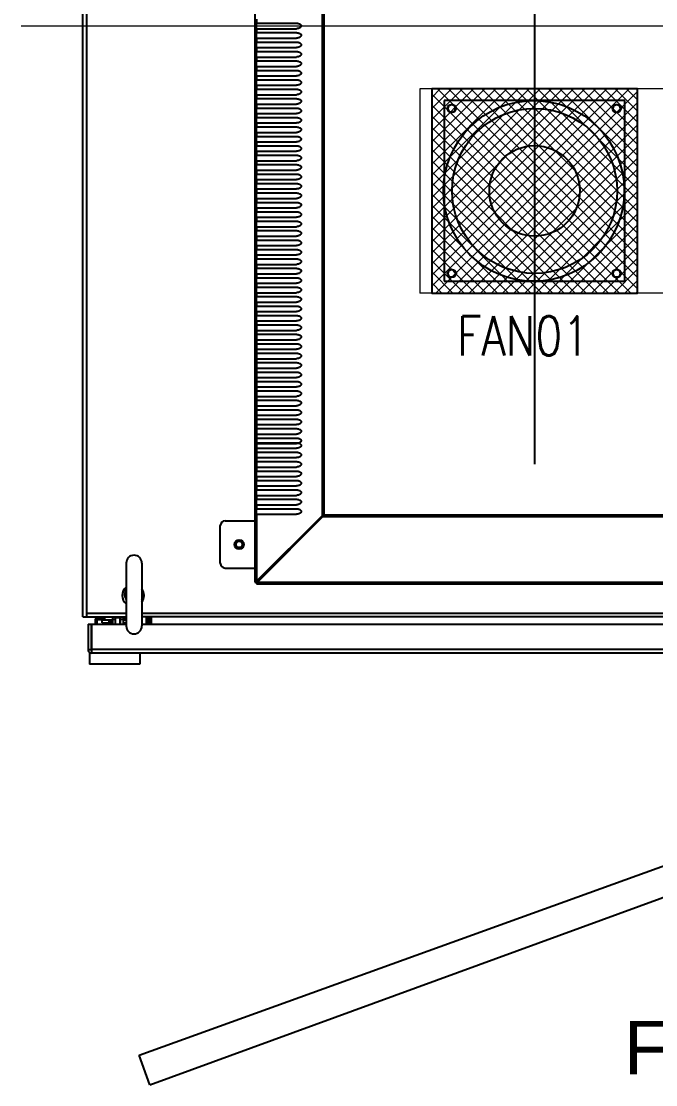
# Model space of a CAD drawing. Extents: x 79822 to 122366, y -56021 to -28815.
# Drawn here: x 84262 to 84665, y -35327 to -34650 of the extents above; entities that cross this region are included whole.
import ezdxf
from ezdxf.lldxf.tags import DXFTag

# ---------------------------------------------------------------- set-up
doc = ezdxf.new("R2010")
doc.units = 0
doc.header["$LTSCALE"] = 100
doc.header["$MEASUREMENT"] = 0
doc.layers.add('CABINET', color=7, linetype='Continuous')
doc.layers.add('PANEL', color=7, linetype='Continuous')
doc.styles.add('HZ', font='arial.ttf', dxfattribs={"width": 0.7})
doc.styles.add('ROMANS', font='romans', dxfattribs={"width": 0.8, "height": 2})
tags = doc.linetypes.add('CENTER', pattern=[2, 1.25, -0.25, 0.25, -0.25]).pattern_tags.tags
tags[10:11] = [DXFTag(74, 4), DXFTag(75, 0), DXFTag(340, '0'), DXFTag(46, 1.0), DXFTag(50, 0.0), DXFTag(44, 0.0), DXFTag(45, 0.0)]
tags[8:9] = [DXFTag(74, 4), DXFTag(75, 0), DXFTag(340, '0'), DXFTag(46, 1.0), DXFTag(50, 0.0), DXFTag(44, 0.0), DXFTag(45, 0.0)]
tags[6:7] = [DXFTag(74, 4), DXFTag(75, 0), DXFTag(340, '0'), DXFTag(46, 1.0), DXFTag(50, 0.0), DXFTag(44, 0.0), DXFTag(45, 0.0)]
tags[4:5] = [DXFTag(74, 4), DXFTag(75, 0), DXFTag(340, '0'), DXFTag(46, 1.0), DXFTag(50, 0.0), DXFTag(44, 0.0), DXFTag(45, 0.0)]
tags = doc.linetypes.add('HIDDEN', pattern=[0.375, 0.25, -0.125]).pattern_tags.tags
tags[6:7] = [DXFTag(74, 4), DXFTag(75, 0), DXFTag(340, '0'), DXFTag(46, 1.0), DXFTag(50, 0.0), DXFTag(44, 0.0), DXFTag(45, 0.0)]
tags[4:5] = [DXFTag(74, 4), DXFTag(75, 0), DXFTag(340, '0'), DXFTag(46, 1.0), DXFTag(50, 0.0), DXFTag(44, 0.0), DXFTag(45, 0.0)]

# ---------------------------------------------------------------- blocks, each defined once
blk = doc.blocks.new('风机')
at = {"color": 3}
for p, q in [((0, 0), (0, -115)), ((115, 0), (0, 0)), ((115, -115), (115, 0)), ((0, -115), (115, -115))]:
    blk.add_line(p, q, dxfattribs=at)
for centre, major_axis, start_param, end_param in [((5, -5), (1.77, 1.77), 2.356194490187731, 8.639379797367317), ((57.5, -57.5), (37.12, 37.12), 2.356194490192193, 8.63937979737178), ((110, -5), (1.77, 1.77), 2.356194490188677, 8.639379797368264), ((5, -110), (-1.77, 1.77), 0.785398, 7.068583), ((110, -110), (-1.77, 1.77), 0.785398, 7.068583)]:
    blk.add_ellipse(centre, major_axis=major_axis, ratio=1, start_param=start_param, end_param=end_param, dxfattribs=at)

msp = doc.modelspace()

# ---------------------------------------------------------------- hatches: boundary and pattern name
at = {"linetype": 'HIDDEN', "lineweight": 20}
h = msp.add_hatch(dxfattribs=at)
h.set_pattern_fill('ANSI37', color=256, scale=40, angle=180, style=2)
h.set_pattern_definition([(225, (80443.738, -16001.2784), (3.5355339, -3.5355339), []), (315, (80443.738, -16001.2784), (3.5355339, 3.5355339), [])])
h.paths.add_polyline_path([(84653.7, -34692.77), (84522.7, -34692.77), (84522.7, -34822.77), (84653.7, -34822.77)])

# ---------------------------------------------------------------- linework, layer by layer
at = {"color": 7, "linetype": 'Continuous'}
for p, q in [((84300.7, -35028.8), (84300.7, -34276.2)), ((84303, -34276.8), (84303, -35028.8)), ((84410.2, -34298.8), (84410.2, -35006.8)), ((84452.99, -34341.09), (84452.99, -34964.51)), ((84454.09, -34341.69), (84454.09, -34963.91)), ((84411.3, -34648.55), (84411.3, -34651.05)), ((84410.2, -34651.05), (84436.61, -34651.05)), ((84410.2, -34654.55), (84436.61, -34654.55)), ((84411.2, -34654.55), (84411.2, -34651.05)), ((84411.3, -34654.55), (84411.3, -34657.05)), ((84410.2, -34657.05), (84436.61, -34657.05)), ((84410.2, -34660.55), (84436.61, -34660.55)), ((84411.2, -34660.55), (84411.2, -34657.05)), ((84411.3, -34660.55), (84411.3, -34663.05)), ((84410.2, -34663.05), (84436.61, -34663.05)), ((84410.2, -34666.55), (84436.61, -34666.55)), ((84410.2, -34669.05), (84436.61, -34669.05)), ((84411.2, -34666.55), (84411.2, -34663.05)), ((84411.2, -34672.55), (84411.2, -34669.05)), ((84411.3, -34666.55), (84411.3, -34669.05)), ((84410.2, -34672.55), (84436.61, -34672.55)), ((84410.2, -34675.05), (84436.61, -34675.05)), ((84411.2, -34678.55), (84411.2, -34675.05)), ((84411.3, -34672.55), (84411.3, -34675.05)), ((84410.2, -34678.55), (84436.61, -34678.55)), ((84410.2, -34681.05), (84436.61, -34681.05)), ((84411.2, -34684.55), (84411.2, -34681.05)), ((84411.3, -34678.55), (84411.3, -34681.05)), ((84410.2, -34684.55), (84436.61, -34684.55)), ((84410.2, -34687.05), (84436.61, -34687.05)), ((84411.2, -34690.55), (84411.2, -34687.05)), ((84411.3, -34684.55), (84411.3, -34687.05)), ((84410.2, -34690.55), (84436.61, -34690.55)), ((84410.2, -34693.05), (84436.61, -34693.05)), ((84411.2, -34696.55), (84411.2, -34693.05)), ((84411.3, -34690.55), (84411.3, -34693.05)), ((84410.2, -34696.55), (84436.61, -34696.55)), ((84410.2, -34699.05), (84436.61, -34699.05)), ((84410.2, -34699.05), (84436.61, -34699.05)), ((84410.2, -34702.55), (84436.61, -34702.55)), ((84410.2, -34702.55), (84436.61, -34702.55)), ((84411.2, -34702.55), (84411.2, -34699.05)), ((84411.2, -34702.55), (84411.2, -34699.05)), ((84411.3, -34696.55), (84411.3, -34699.05)), ((84411.3, -34696.55), (84411.3, -34699.05)), ((84411.3, -34702.55), (84411.3, -34705.05)), ((84411.3, -34702.55), (84411.3, -34705.05)), ((84410.2, -34705.05), (84436.61, -34705.05)), ((84410.2, -34705.05), (84436.61, -34705.05)), ((84410.2, -34708.55), (84436.61, -34708.55)), ((84410.2, -34708.55), (84436.61, -34708.55)), ((84411.2, -34708.55), (84411.2, -34705.05)), ((84411.2, -34708.55), (84411.2, -34705.05)), ((84411.3, -34708.55), (84411.3, -34711.05)), ((84411.3, -34708.55), (84411.3, -34711.05)), ((84410.2, -34711.05), (84436.61, -34711.05)), ((84410.2, -34714.55), (84436.61, -34714.55)), ((84411.2, -34714.55), (84411.2, -34711.05)), ((84411.3, -34714.55), (84411.3, -34717.05)), ((84410.2, -34717.05), (84436.61, -34717.05)), ((84410.2, -34720.55), (84436.61, -34720.55)), ((84410.2, -34723.05), (84436.61, -34723.05)), ((84411.2, -34720.55), (84411.2, -34717.05)), ((84411.2, -34726.55), (84411.2, -34723.05)), ((84411.3, -34720.55), (84411.3, -34723.05)), ((84410.2, -34726.55), (84436.61, -34726.55)), ((84410.2, -34729.05), (84436.61, -34729.05)), ((84411.2, -34732.55), (84411.2, -34729.05)), ((84411.3, -34726.55), (84411.3, -34729.05)), ((84410.2, -34732.55), (84436.61, -34732.55)), ((84410.2, -34735.05), (84436.61, -34735.05)), ((84411.2, -34738.55), (84411.2, -34735.05)), ((84411.3, -34732.55), (84411.3, -34735.05)), ((84410.2, -34738.55), (84436.61, -34738.55)), ((84410.2, -34741.05), (84436.61, -34741.05)), ((84411.2, -34744.55), (84411.2, -34741.05)), ((84411.3, -34738.55), (84411.3, -34741.05)), ((84410.2, -34744.55), (84436.61, -34744.55)), ((84410.2, -34747.05), (84436.61, -34747.05)), ((84410.2, -34750.55), (84436.61, -34750.55)), ((84411.2, -34750.55), (84411.2, -34747.05)), ((84411.3, -34744.55), (84411.3, -34747.05)), ((84411.3, -34750.55), (84411.3, -34753.05)), ((84410.2, -34753.05), (84436.61, -34753.05)), ((84410.2, -34756.55), (84436.61, -34756.55)), ((84411.2, -34756.55), (84411.2, -34753.05)), ((84411.3, -34756.55), (84411.3, -34759.05)), ((84410.2, -34759.05), (84436.61, -34759.05)), ((84410.2, -34762.55), (84436.61, -34762.55)), ((84411.2, -34762.55), (84411.2, -34759.05)), ((84411.3, -34762.55), (84411.3, -34765.05)), ((84410.2, -34765.05), (84436.61, -34765.05)), ((84410.2, -34768.55), (84436.61, -34768.55)), ((84411.2, -34768.55), (84411.2, -34765.05)), ((84411.3, -34768.55), (84411.3, -34771.05)), ((84410.2, -34771.05), (84436.61, -34771.05)), ((84410.2, -34774.55), (84436.61, -34774.55)), ((84410.2, -34777.05), (84436.61, -34777.05)), ((84411.2, -34774.55), (84411.2, -34771.05)), ((84411.2, -34780.55), (84411.2, -34777.05)), ((84411.3, -34774.55), (84411.3, -34777.05)), ((84410.2, -34780.55), (84436.61, -34780.55)), ((84410.2, -34783.05), (84436.61, -34783.05)), ((84411.2, -34786.55), (84411.2, -34783.05)), ((84411.3, -34780.55), (84411.3, -34783.05)), ((84410.2, -34786.55), (84436.61, -34786.55)), ((84410.2, -34789.05), (84436.61, -34789.05)), ((84411.2, -34792.55), (84411.2, -34789.05)), ((84411.3, -34786.55), (84411.3, -34789.05)), ((84410.2, -34792.55), (84436.61, -34792.55)), ((84410.2, -34795.05), (84436.61, -34795.05)), ((84411.2, -34798.55), (84411.2, -34795.05)), ((84411.3, -34792.55), (84411.3, -34795.05)), ((84410.2, -34798.55), (84436.61, -34798.55)), ((84410.2, -34801.05), (84436.61, -34801.05)), ((84410.2, -34804.55), (84436.61, -34804.55)), ((84411.2, -34804.55), (84411.2, -34801.05)), ((84411.3, -34798.55), (84411.3, -34801.05)), ((84411.3, -34804.55), (84411.3, -34807.05)), ((84410.2, -34807.05), (84436.61, -34807.05)), ((84410.2, -34810.55), (84436.61, -34810.55)), ((84411.2, -34810.55), (84411.2, -34807.05)), ((84411.3, -34810.55), (84411.3, -34813.05)), ((84410.2, -34813.05), (84436.61, -34813.05)), ((84410.2, -34816.55), (84436.61, -34816.55)), ((84411.2, -34816.55), (84411.2, -34813.05)), ((84411.3, -34816.55), (84411.3, -34819.05)), ((84410.2, -34819.05), (84436.61, -34819.05)), ((84410.2, -34822.55), (84436.61, -34822.55)), ((84410.2, -34825.05), (84436.61, -34825.05)), ((84411.2, -34822.55), (84411.2, -34819.05)), ((84411.2, -34828.55), (84411.2, -34825.05)), ((84411.3, -34822.55), (84411.3, -34825.05)), ((84410.2, -34828.55), (84436.61, -34828.55)), ((84410.2, -34831.05), (84436.61, -34831.05)), ((84411.2, -34834.55), (84411.2, -34831.05)), ((84411.3, -34828.55), (84411.3, -34831.05)), ((84410.2, -34834.55), (84436.61, -34834.55)), ((84410.2, -34837.05), (84436.61, -34837.05)), ((84411.2, -34840.55), (84411.2, -34837.05)), ((84411.3, -34834.55), (84411.3, -34837.05)), ((84410.2, -34840.55), (84436.61, -34840.55)), ((84410.2, -34843.05), (84436.61, -34843.05)), ((84411.2, -34846.55), (84411.2, -34843.05)), ((84411.3, -34840.55), (84411.3, -34918.05)), ((84410.2, -34846.55), (84436.61, -34846.55)), ((84410.2, -34849.05), (84436.61, -34849.05)), ((84411.2, -34852.55), (84411.2, -34849.05)), ((84411.3, -34846.55), (84411.3, -34849.05)), ((84410.2, -34852.55), (84436.61, -34852.55)), ((84410.2, -34855.05), (84436.61, -34855.05)), ((84410.2, -34858.55), (84436.61, -34858.55)), ((84411.2, -34858.55), (84411.2, -34855.05)), ((84411.3, -34852.55), (84411.3, -34855.05)), ((84411.3, -34858.55), (84411.3, -34861.05)), ((84410.2, -34861.05), (84436.61, -34861.05)), ((84410.2, -34864.55), (84436.61, -34864.55)), ((84411.2, -34864.55), (84411.2, -34861.05)), ((84411.3, -34864.55), (84411.3, -34867.05)), ((84410.2, -34867.05), (84436.61, -34867.05)), ((84410.2, -34870.55), (84436.61, -34870.55)), ((84411.2, -34870.55), (84411.2, -34867.05)), ((84411.3, -34870.55), (84411.3, -34873.05)), ((84410.2, -34873.05), (84436.61, -34873.05)), ((84410.2, -34876.55), (84436.61, -34876.55)), ((84410.2, -34879.05), (84436.61, -34879.05)), ((84411.2, -34876.55), (84411.2, -34873.05)), ((84411.2, -34882.55), (84411.2, -34879.05)), ((84411.3, -34876.55), (84411.3, -34879.05)), ((84410.2, -34882.55), (84436.61, -34882.55)), ((84410.2, -34885.05), (84436.61, -34885.05)), ((84411.2, -34888.55), (84411.2, -34885.05)), ((84411.3, -34882.55), (84411.3, -34885.05)), ((84410.2, -34888.55), (84436.61, -34888.55)), ((84410.2, -34891.05), (84436.61, -34891.05)), ((84411.2, -34894.55), (84411.2, -34891.05)), ((84410.2, -34894.55), (84436.61, -34894.55)), ((84410.2, -34897.05), (84436.61, -34897.05)), ((84411.2, -34900.55), (84411.2, -34897.05)), ((84411.3, -34894.55), (84411.3, -34897.05)), ((84410.2, -34900.55), (84436.61, -34900.55)), ((84410.2, -34903.05), (84436.61, -34903.05)), ((84411.2, -34906.55), (84411.2, -34903.05)), ((84411.3, -34900.55), (84411.3, -34903.05)), ((84410.2, -34906.55), (84436.61, -34906.55)), ((84410.2, -34909.05), (84436.61, -34909.05)), ((84410.2, -34912.55), (84436.61, -34912.55)), ((84411.2, -34912.55), (84411.2, -34909.05)), ((84411.3, -34906.55), (84411.3, -34909.05)), ((84411.3, -34912.55), (84411.3, -34915.05)), ((84410.2, -34915.05), (84436.61, -34915.05)), ((84410.2, -34918.05), (84436.61, -34918.05)), ((84410.2, -34918.55), (84436.61, -34918.55)), ((84411.2, -34918.55), (84411.2, -34915.05)), ((84411.2, -34921.55), (84411.2, -34918.05)), ((84411.3, -34918.55), (84411.3, -34921.05)), ((84410.2, -34921.55), (84436.61, -34921.55)), ((84410.2, -34924.05), (84436.61, -34924.05)), ((84411.2, -34924.55), (84411.2, -34921.05)), ((84411.2, -34927.55), (84411.2, -34924.05)), ((84411.3, -34921.55), (84411.3, -34924.05)), ((84411.3, -34924.55), (84411.3, -34927.05)), ((84410.2, -34927.55), (84436.61, -34927.55)), ((84410.2, -34930.05), (84436.61, -34930.05)), ((84411.2, -34930.55), (84411.2, -34927.05)), ((84411.2, -34933.55), (84411.2, -34930.05)), ((84411.2, -34936.55), (84411.2, -34933.05)), ((84411.3, -34927.55), (84411.3, -34930.05)), ((84411.3, -34930.55), (84411.3, -34933.05)), ((84410.2, -34933.55), (84436.61, -34933.55)), ((84410.2, -34936.05), (84436.61, -34936.05)), ((84410.2, -34939.55), (84436.61, -34939.55)), ((84411.2, -34939.55), (84411.2, -34936.05)), ((84411.3, -34933.55), (84411.3, -34936.05)), ((84411.3, -34939.55), (84411.3, -34942.05)), ((84410.2, -34942.05), (84436.61, -34942.05)), ((84410.2, -34945.55), (84436.61, -34945.55)), ((84411.2, -34945.55), (84411.2, -34942.05)), ((84411.3, -34945.55), (84411.3, -34948.05)), ((84410.2, -34948.05), (84436.61, -34948.05)), ((84410.2, -34951.55), (84436.61, -34951.55)), ((84411.2, -34951.55), (84411.2, -34948.05)), ((84411.3, -34951.55), (84411.3, -34954.05)), ((84410.2, -34954.05), (84436.61, -34954.05)), ((84410.2, -34957.55), (84436.61, -34957.55)), ((84410.2, -34960.05), (84436.61, -34960.05)), ((84411.2, -34957.55), (84411.2, -34954.05)), ((84411.2, -34963.55), (84411.2, -34960.05)), ((84411.3, -34957.55), (84411.3, -34960.05)), ((84410.2, -34963.55), (84436.61, -34963.55)), ((84411.3, -34963.55), (84411.3, -35006.2)), ((84452.99, -34964.51), (84411.3, -35006.2)), ((84453.49, -34964.51), (84411.8, -35006.2)), ((84453.49, -34965.01), (84411.8, -35006.7)), ((84452.99, -34964.51), (84453.49, -34964.51)), ((84453.49, -34965.01), (84453.49, -34964.51)), ((84453.49, -34965.01), (84946.91, -34965.01)), ((84454.09, -34963.91), (84946.31, -34963.91)), ((84388.2, -34994.8), (84388.2, -34970.8)), ((84391.2, -34967.8), (84410.2, -34967.8)), ((84328.3, -34994.7), (84328.3, -35034.7)), ((84338.3, -34994.7), (84338.3, -35034.7)), ((84391.2, -34997.8), (84410.2, -34997.8)), ((84410.2, -35006.8), (84411.3, -35006.8)), ((84411.2, -35006.7), (84411.2, -35007.8)), ((84411.2, -35007.8), (84989.2, -35007.8)), ((84411.3, -35006.2), (84411.8, -35006.2)), ((84411.8, -35006.7), (84411.8, -35006.2)), ((84411.8, -35006.7), (84988.6, -35006.7)), ((84303, -35026.5), (84328.3, -35026.5)), ((84338.3, -35026.5), (85062.7, -35026.5)), ((84300.7, -35028.8), (84328.3, -35028.8)), ((84304, -35033.55), (84304, -35049.75)), ((84304, -35033.55), (84306, -35033.55)), ((84306, -35033.55), (84306, -35049.75)), ((84306.3, -35033.55), (84306.3, -35052.05)), ((84306.3, -35033.55), (84328.3, -35033.55)), ((84308.5, -35031.43), (84308.5, -35033.55)), ((84308.5, -35031.43), (84309.7, -35031.43)), ((84309.7, -35031.43), (84309.7, -35033.55)), ((84310.38, -35029.55), (84310.38, -35030.75)), ((84314.5, -35029.55), (84310.38, -35029.55)), ((84314.5, -35030.75), (84310.38, -35030.75)), ((84313.02, -35030.75), (84313, -35030.77)), ((84313, -35032.6), (84313, -35030.77)), ((84313, -35030.79), (84319.5, -35030.79)), ((84313, -35032.6), (84317.5, -35032.6)), ((84314.96, -35028.8), (84314.22, -35029.55)), ((84314.5, -35029.55), (84314.5, -35030.75)), ((84315.49, -35032.6), (84315.49, -35033.56)), ((84317.5, -35033.55), (84317.5, -35031.55)), ((84317.5, -35031.55), (84319.5, -35031.55)), ((84318.59, -35033.55), (84318.59, -35031.55)), ((84319.5, -35028.8), (84319.5, -35033.55)), ((84321.5, -35030.58), (84319.5, -35030.58)), ((84321.5, -35033.55), (84321.5, -35028.8)), ((84321.6, -35033.55), (84321.6, -35029.58)), ((84324.4, -35029.58), (84321.6, -35029.58)), ((84324.4, -35033.55), (84324.4, -35029.58)), ((84324.5, -35028.8), (84324.5, -35033.55)), ((84326.5, -35030.58), (84324.5, -35030.58)), ((84326.5, -35033.55), (84326.5, -35028.8)), ((84326.5, -35030.79), (84328.3, -35030.79)), ((84326.5, -35032.6), (84328.3, -35032.6)), ((84327.5, -35029.55), (84327.5, -35030.75)), ((84328.3, -35029.55), (84327.5, -35029.55)), ((84328.3, -35030.75), (84327.5, -35030.75)), ((85062.7, -35028.8), (84338.3, -35028.8)), ((84338.3, -35033.55), (85062.7, -35033.55)), ((84341, -35028.8), (84341, -35033.55)), ((84342.1, -35033.55), (84342.1, -35028.8)), ((84343.3, -35033.55), (84343.3, -35028.8)), ((84344.5, -35033.55), (84344.5, -35028.8)), ((84304, -35049.75), (84306, -35049.75)), ((84305, -35052.05), (84305, -35059.05)), ((85093.7, -35049.75), (84306.3, -35049.75)), ((85093.7, -35052.05), (84306.3, -35052.05)), ((84337, -35052.05), (84337, -35059.05)), ((84337, -35059.05), (84305, -35059.05))]:
    msp.add_line(p, q, dxfattribs=at)
at = {"color": 1, "linetype": 'CENTER', "lineweight": 20}
msp.add_line((84261.53, -34652.8), (85133.17, -34652.8), dxfattribs=at)
at = {"color": 5, "linetype": 'HIDDEN', "lineweight": 15, "ltscale": 30}
for p, q in [((84515.2, -34692.77), (84515.2, -34822.77)), ((84885.2, -34692.77), (84515.2, -34692.77)), ((84885.2, -34822.77), (84515.2, -34822.77))]:
    msp.add_line(p, q, dxfattribs=at)
msp.add_line((84343.42, -35326.67), (84336.61, -35307.83))
at = {"linetype": 'HIDDEN'}
msp.add_lwpolyline([(84653.7, -34692.77), (84522.7, -34692.77), (84522.7, -34822.77), (84653.7, -34822.77)], close=True, dxfattribs=at)
at = {"color": 7, "linetype": 'HIDDEN'}
for centre, radius in [((84587.7, -34757.77), 57.5), ((84535.2, -34705.27), 2.5), ((84640.2, -34705.27), 2.5), ((84535.2, -34810.27), 2.5), ((84640.2, -34810.27), 2.5)]:
    msp.add_circle(centre, radius, dxfattribs=at)
at = {"color": 7, "linetype": 'Continuous'}
for radius in [3, 2]:
    msp.add_circle((84400.2, -34982.8), radius, dxfattribs=at)
for centre, radius, start, end in [((84462.31, -34972.83), 12.13, 134.03676, 135.37999), ((84445.17, -34955.69), 12.13, 314.62001, 315.96324), ((84485.73, -35024.82), 68.64, 117.45319, 117.81313), ((84393.18, -34932.27), 68.64, 332.18687, 332.54681), ((84391.2, -34970.8), 3, 90, 180), ((84400.2, -34982.8), 2.5, 255, 195), ((84333.3, -34994.7), 5, 0, 180), ((84391.2, -34994.8), 3, 180, 270), ((84415.62, -35020.59), 15.02, 106.71863, 107.12156), ((84397.41, -35002.38), 15.02, 342.87844, 343.28137), ((84332.7, -35015.3), 7, 129.66197, 230.33803), ((84333.3, -35014.7), 6, 146.44504, 195), ((84333.3, -35014.7), 6, 146.98298, 213.01702), ((84333.3, -35014.7), 6, 326.46158, 33.53842), ((84333.3, -35014.7), 6, 326.98298, 33.01702), ((84332.7, -35015.3), 7, 323.87173, 36.12827), ((84310.38, -35031.43), 1.88, 90, 180), ((84310.38, -35031.43), 0.681, 90, 180), ((84333.3, -35034.7), 5, 180, 0), ((84306.3, -35049.75), 2.3, 180, 270), ((84306.3, -35049.75), 0.3, 180, 270)]:
    msp.add_arc(centre, radius, start, end, dxfattribs=at)
for points, start_tangent, end_tangent in [([(84436.61, -34651.05), (84437.4, -34651.11), (84438.1, -34651.28), (84438.7, -34651.53), (84439.2, -34651.89), (84439.54, -34652.35), (84439.64, -34652.88), (84439.48, -34653.37), (84439.12, -34653.78), (84438.63, -34654.11), (84438.04, -34654.35), (84437.37, -34654.5), (84436.61, -34654.55)], (0.999961, -0.008789), (-0.999962, -0.008666)), ([(84436.61, -34657.05), (84437.4, -34657.11), (84438.1, -34657.28), (84438.7, -34657.53), (84439.2, -34657.89), (84439.54, -34658.35), (84439.64, -34658.88), (84439.48, -34659.37), (84439.12, -34659.78), (84438.63, -34660.11), (84438.04, -34660.35), (84437.37, -34660.5), (84436.61, -34660.55)], (0.999961, -0.008789), (-0.999962, -0.008666)), ([(84436.61, -34663.05), (84437.4, -34663.11), (84438.1, -34663.28), (84438.7, -34663.53), (84439.2, -34663.89), (84439.54, -34664.35), (84439.64, -34664.88), (84439.48, -34665.37), (84439.12, -34665.78), (84438.63, -34666.11), (84438.04, -34666.35), (84437.37, -34666.5), (84436.61, -34666.55)], (0.999961, -0.008789), (-0.999962, -0.008666)), ([(84436.61, -34669.05), (84437.4, -34669.11), (84438.1, -34669.28), (84438.7, -34669.53), (84439.2, -34669.89), (84439.54, -34670.35), (84439.64, -34670.88), (84439.48, -34671.37), (84439.12, -34671.78), (84438.63, -34672.11), (84438.04, -34672.35), (84437.37, -34672.5), (84436.61, -34672.55)], (0.999961, -0.008789), (-0.999962, -0.008666)), ([(84436.61, -34675.05), (84437.4, -34675.11), (84438.1, -34675.28), (84438.7, -34675.53), (84439.2, -34675.89), (84439.54, -34676.35), (84439.64, -34676.88), (84439.48, -34677.37), (84439.12, -34677.78), (84438.63, -34678.11), (84438.04, -34678.35), (84437.37, -34678.5), (84436.61, -34678.55)], (0.999961, -0.008789), (-0.999962, -0.008666)), ([(84436.61, -34681.05), (84437.4, -34681.11), (84438.1, -34681.28), (84438.7, -34681.53), (84439.2, -34681.89), (84439.54, -34682.35), (84439.64, -34682.88), (84439.48, -34683.37), (84439.12, -34683.78), (84438.63, -34684.11), (84438.04, -34684.35), (84437.37, -34684.5), (84436.61, -34684.55)], (0.999961, -0.008789), (-0.999962, -0.008666)), ([(84436.61, -34687.05), (84437.4, -34687.11), (84438.1, -34687.28), (84438.7, -34687.53), (84439.2, -34687.89), (84439.54, -34688.35), (84439.64, -34688.88), (84439.48, -34689.37), (84439.12, -34689.78), (84438.63, -34690.11), (84438.04, -34690.35), (84437.37, -34690.5), (84436.61, -34690.55)], (0.999961, -0.008789), (-0.999962, -0.008666)), ([(84436.61, -34693.05), (84437.4, -34693.11), (84438.1, -34693.28), (84438.7, -34693.53), (84439.2, -34693.89), (84439.54, -34694.35), (84439.64, -34694.88), (84439.48, -34695.37), (84439.12, -34695.78), (84438.63, -34696.11), (84438.04, -34696.35), (84437.37, -34696.5), (84436.61, -34696.55)], (0.999961, -0.008789), (-0.999962, -0.008666)), ([(84436.61, -34699.05), (84437.4, -34699.11), (84438.1, -34699.28), (84438.7, -34699.53), (84439.2, -34699.89), (84439.54, -34700.35), (84439.64, -34700.88), (84439.48, -34701.37), (84439.12, -34701.78), (84438.63, -34702.11), (84438.04, -34702.35), (84437.37, -34702.5), (84436.61, -34702.55)], (0.999961, -0.008789), (-0.999962, -0.008666)), ([(84436.61, -34699.05), (84437.4, -34699.11), (84438.1, -34699.28), (84438.7, -34699.53), (84439.2, -34699.89), (84439.54, -34700.35), (84439.64, -34700.88), (84439.48, -34701.37), (84439.12, -34701.78), (84438.63, -34702.11), (84438.04, -34702.35), (84437.37, -34702.5), (84436.61, -34702.55)], (0.999961, -0.008789), (-0.999962, -0.008666)), ([(84436.61, -34705.05), (84437.4, -34705.11), (84438.1, -34705.28), (84438.7, -34705.53), (84439.2, -34705.89), (84439.54, -34706.35), (84439.64, -34706.88), (84439.48, -34707.37), (84439.12, -34707.78), (84438.63, -34708.11), (84438.04, -34708.35), (84437.37, -34708.5), (84436.61, -34708.55)], (0.999961, -0.008789), (-0.999962, -0.008666)), ([(84436.61, -34705.05), (84437.4, -34705.11), (84438.1, -34705.28), (84438.7, -34705.53), (84439.2, -34705.89), (84439.54, -34706.35), (84439.64, -34706.88), (84439.48, -34707.37), (84439.12, -34707.78), (84438.63, -34708.11), (84438.04, -34708.35), (84437.37, -34708.5), (84436.61, -34708.55)], (0.999961, -0.008789), (-0.999962, -0.008666)), ([(84436.61, -34711.05), (84437.4, -34711.11), (84438.1, -34711.28), (84438.7, -34711.53), (84439.2, -34711.89), (84439.54, -34712.35), (84439.64, -34712.88), (84439.48, -34713.37), (84439.12, -34713.78), (84438.63, -34714.11), (84438.04, -34714.35), (84437.37, -34714.5), (84436.61, -34714.55)], (0.999961, -0.008789), (-0.999962, -0.008666)), ([(84436.61, -34717.05), (84437.4, -34717.11), (84438.1, -34717.28), (84438.7, -34717.53), (84439.2, -34717.89), (84439.54, -34718.35), (84439.64, -34718.88), (84439.48, -34719.37), (84439.12, -34719.78), (84438.63, -34720.11), (84438.04, -34720.35), (84437.37, -34720.5), (84436.61, -34720.55)], (0.999961, -0.008789), (-0.999962, -0.008666)), ([(84436.61, -34723.05), (84437.4, -34723.11), (84438.1, -34723.28), (84438.7, -34723.53), (84439.2, -34723.89), (84439.54, -34724.35), (84439.64, -34724.88), (84439.48, -34725.37), (84439.12, -34725.78), (84438.63, -34726.11), (84438.04, -34726.35), (84437.37, -34726.5), (84436.61, -34726.55)], (0.999961, -0.008789), (-0.999962, -0.008666)), ([(84436.61, -34729.05), (84437.4, -34729.11), (84438.1, -34729.28), (84438.7, -34729.53), (84439.2, -34729.89), (84439.54, -34730.35), (84439.64, -34730.88), (84439.48, -34731.37), (84439.12, -34731.78), (84438.63, -34732.11), (84438.04, -34732.35), (84437.37, -34732.5), (84436.61, -34732.55)], (0.999961, -0.008789), (-0.999962, -0.008666)), ([(84436.61, -34735.05), (84437.4, -34735.11), (84438.1, -34735.28), (84438.7, -34735.53), (84439.2, -34735.89), (84439.54, -34736.35), (84439.64, -34736.88), (84439.48, -34737.37), (84439.12, -34737.78), (84438.63, -34738.11), (84438.04, -34738.35), (84437.37, -34738.5), (84436.61, -34738.55)], (0.999961, -0.008789), (-0.999962, -0.008666)), ([(84436.61, -34741.05), (84437.4, -34741.11), (84438.1, -34741.28), (84438.7, -34741.53), (84439.2, -34741.89), (84439.54, -34742.35), (84439.64, -34742.88), (84439.48, -34743.37), (84439.12, -34743.78), (84438.63, -34744.11), (84438.04, -34744.35), (84437.37, -34744.5), (84436.61, -34744.55)], (0.999961, -0.008789), (-0.999962, -0.008666)), ([(84436.61, -34747.05), (84437.4, -34747.11), (84438.1, -34747.28), (84438.7, -34747.53), (84439.2, -34747.89), (84439.54, -34748.35), (84439.64, -34748.88), (84439.48, -34749.37), (84439.12, -34749.78), (84438.63, -34750.11), (84438.04, -34750.35), (84437.37, -34750.5), (84436.61, -34750.55)], (0.999961, -0.008789), (-0.999962, -0.008666)), ([(84436.61, -34753.05), (84437.4, -34753.11), (84438.1, -34753.28), (84438.7, -34753.53), (84439.2, -34753.89), (84439.54, -34754.35), (84439.64, -34754.88), (84439.48, -34755.37), (84439.12, -34755.78), (84438.63, -34756.11), (84438.04, -34756.35), (84437.37, -34756.5), (84436.61, -34756.55)], (0.999961, -0.008789), (-0.999962, -0.008666)), ([(84436.61, -34759.05), (84437.4, -34759.11), (84438.1, -34759.28), (84438.7, -34759.53), (84439.2, -34759.89), (84439.54, -34760.35), (84439.64, -34760.88), (84439.48, -34761.37), (84439.12, -34761.78), (84438.63, -34762.11), (84438.04, -34762.35), (84437.37, -34762.5), (84436.61, -34762.55)], (0.999961, -0.008789), (-0.999962, -0.008666)), ([(84436.61, -34765.05), (84437.4, -34765.11), (84438.1, -34765.28), (84438.7, -34765.53), (84439.2, -34765.89), (84439.54, -34766.35), (84439.64, -34766.88), (84439.48, -34767.37), (84439.12, -34767.78), (84438.63, -34768.11), (84438.04, -34768.35), (84437.37, -34768.5), (84436.61, -34768.55)], (0.999961, -0.008789), (-0.999962, -0.008666)), ([(84436.61, -34771.05), (84437.4, -34771.11), (84438.1, -34771.28), (84438.7, -34771.53), (84439.2, -34771.89), (84439.54, -34772.35), (84439.64, -34772.88), (84439.48, -34773.37), (84439.12, -34773.78), (84438.63, -34774.11), (84438.04, -34774.35), (84437.37, -34774.5), (84436.61, -34774.55)], (0.999961, -0.008789), (-0.999962, -0.008666)), ([(84436.61, -34777.05), (84437.4, -34777.11), (84438.1, -34777.28), (84438.7, -34777.53), (84439.2, -34777.89), (84439.54, -34778.35), (84439.64, -34778.88), (84439.48, -34779.37), (84439.12, -34779.78), (84438.63, -34780.11), (84438.04, -34780.35), (84437.37, -34780.5), (84436.61, -34780.55)], (0.999961, -0.008789), (-0.999962, -0.008666)), ([(84436.61, -34783.05), (84437.4, -34783.11), (84438.1, -34783.28), (84438.7, -34783.53), (84439.2, -34783.89), (84439.54, -34784.35), (84439.64, -34784.88), (84439.48, -34785.37), (84439.12, -34785.78), (84438.63, -34786.11), (84438.04, -34786.35), (84437.37, -34786.5), (84436.61, -34786.55)], (0.999961, -0.008789), (-0.999962, -0.008666)), ([(84436.61, -34789.05), (84437.4, -34789.11), (84438.1, -34789.28), (84438.7, -34789.53), (84439.2, -34789.89), (84439.54, -34790.35), (84439.64, -34790.88), (84439.48, -34791.37), (84439.12, -34791.78), (84438.63, -34792.11), (84438.04, -34792.35), (84437.37, -34792.5), (84436.61, -34792.55)], (0.999961, -0.008789), (-0.999962, -0.008666)), ([(84436.61, -34795.05), (84437.4, -34795.11), (84438.1, -34795.28), (84438.7, -34795.53), (84439.2, -34795.89), (84439.54, -34796.35), (84439.64, -34796.88), (84439.48, -34797.37), (84439.12, -34797.78), (84438.63, -34798.11), (84438.04, -34798.35), (84437.37, -34798.5), (84436.61, -34798.55)], (0.999961, -0.008789), (-0.999962, -0.008666)), ([(84436.61, -34801.05), (84437.4, -34801.11), (84438.1, -34801.28), (84438.7, -34801.53), (84439.2, -34801.89), (84439.54, -34802.35), (84439.64, -34802.88), (84439.48, -34803.37), (84439.12, -34803.78), (84438.63, -34804.11), (84438.04, -34804.35), (84437.37, -34804.5), (84436.61, -34804.55)], (0.999961, -0.008789), (-0.999962, -0.008666)), ([(84436.61, -34807.05), (84437.4, -34807.11), (84438.1, -34807.28), (84438.7, -34807.53), (84439.2, -34807.89), (84439.54, -34808.35), (84439.64, -34808.88), (84439.48, -34809.37), (84439.12, -34809.78), (84438.63, -34810.11), (84438.04, -34810.35), (84437.37, -34810.5), (84436.61, -34810.55)], (0.999961, -0.008789), (-0.999962, -0.008666)), ([(84436.61, -34813.05), (84437.4, -34813.11), (84438.1, -34813.28), (84438.7, -34813.53), (84439.2, -34813.89), (84439.54, -34814.35), (84439.64, -34814.88), (84439.48, -34815.37), (84439.12, -34815.78), (84438.63, -34816.11), (84438.04, -34816.35), (84437.37, -34816.5), (84436.61, -34816.55)], (0.999961, -0.008789), (-0.999962, -0.008666)), ([(84436.61, -34819.05), (84437.4, -34819.11), (84438.1, -34819.28), (84438.7, -34819.53), (84439.2, -34819.89), (84439.54, -34820.35), (84439.64, -34820.88), (84439.48, -34821.37), (84439.12, -34821.78), (84438.63, -34822.11), (84438.04, -34822.35), (84437.37, -34822.5), (84436.61, -34822.55)], (0.999961, -0.008789), (-0.999962, -0.008666)), ([(84436.61, -34825.05), (84437.4, -34825.11), (84438.1, -34825.28), (84438.7, -34825.53), (84439.2, -34825.89), (84439.54, -34826.35), (84439.64, -34826.88), (84439.48, -34827.37), (84439.12, -34827.78), (84438.63, -34828.11), (84438.04, -34828.35), (84437.37, -34828.5), (84436.61, -34828.55)], (0.999961, -0.008789), (-0.999962, -0.008666)), ([(84436.61, -34831.05), (84437.4, -34831.11), (84438.1, -34831.28), (84438.7, -34831.53), (84439.2, -34831.89), (84439.54, -34832.35), (84439.64, -34832.88), (84439.48, -34833.37), (84439.12, -34833.78), (84438.63, -34834.11), (84438.04, -34834.35), (84437.37, -34834.5), (84436.61, -34834.55)], (0.999961, -0.008789), (-0.999962, -0.008666)), ([(84436.61, -34837.05), (84437.4, -34837.11), (84438.1, -34837.28), (84438.7, -34837.53), (84439.2, -34837.89), (84439.54, -34838.35), (84439.64, -34838.88), (84439.48, -34839.37), (84439.12, -34839.78), (84438.63, -34840.11), (84438.04, -34840.35), (84437.37, -34840.5), (84436.61, -34840.55)], (0.999961, -0.008789), (-0.999962, -0.008666)), ([(84436.61, -34843.05), (84437.4, -34843.11), (84438.1, -34843.28), (84438.7, -34843.53), (84439.2, -34843.89), (84439.54, -34844.35), (84439.64, -34844.88), (84439.48, -34845.37), (84439.12, -34845.78), (84438.63, -34846.11), (84438.04, -34846.35), (84437.37, -34846.5), (84436.61, -34846.55)], (0.999961, -0.008789), (-0.999962, -0.008666)), ([(84436.61, -34849.05), (84437.4, -34849.11), (84438.1, -34849.28), (84438.7, -34849.53), (84439.2, -34849.89), (84439.54, -34850.35), (84439.64, -34850.88), (84439.48, -34851.37), (84439.12, -34851.78), (84438.63, -34852.11), (84438.04, -34852.35), (84437.37, -34852.5), (84436.61, -34852.55)], (0.999961, -0.008789), (-0.999962, -0.008666)), ([(84436.61, -34855.05), (84437.4, -34855.11), (84438.1, -34855.28), (84438.7, -34855.53), (84439.2, -34855.89), (84439.54, -34856.35), (84439.64, -34856.88), (84439.48, -34857.37), (84439.12, -34857.78), (84438.63, -34858.11), (84438.04, -34858.35), (84437.37, -34858.5), (84436.61, -34858.55)], (0.999961, -0.008789), (-0.999962, -0.008666)), ([(84436.61, -34861.05), (84437.4, -34861.11), (84438.1, -34861.28), (84438.7, -34861.53), (84439.2, -34861.89), (84439.54, -34862.35), (84439.64, -34862.88), (84439.48, -34863.37), (84439.12, -34863.78), (84438.63, -34864.11), (84438.04, -34864.35), (84437.37, -34864.5), (84436.61, -34864.55)], (0.999961, -0.008789), (-0.999962, -0.008666)), ([(84436.61, -34867.05), (84437.4, -34867.11), (84438.1, -34867.28), (84438.7, -34867.53), (84439.2, -34867.89), (84439.54, -34868.35), (84439.64, -34868.88), (84439.48, -34869.37), (84439.12, -34869.78), (84438.63, -34870.11), (84438.04, -34870.35), (84437.37, -34870.5), (84436.61, -34870.55)], (0.999961, -0.008789), (-0.999962, -0.008666)), ([(84436.61, -34873.05), (84437.4, -34873.11), (84438.1, -34873.28), (84438.7, -34873.53), (84439.2, -34873.89), (84439.54, -34874.35), (84439.64, -34874.88), (84439.48, -34875.37), (84439.12, -34875.78), (84438.63, -34876.11), (84438.04, -34876.35), (84437.37, -34876.5), (84436.61, -34876.55)], (0.999961, -0.008789), (-0.999962, -0.008666)), ([(84436.61, -34879.05), (84437.4, -34879.11), (84438.1, -34879.28), (84438.7, -34879.53), (84439.2, -34879.89), (84439.54, -34880.35), (84439.64, -34880.88), (84439.48, -34881.37), (84439.12, -34881.78), (84438.63, -34882.11), (84438.04, -34882.35), (84437.37, -34882.5), (84436.61, -34882.55)], (0.999961, -0.008789), (-0.999962, -0.008666)), ([(84436.61, -34885.05), (84437.4, -34885.11), (84438.1, -34885.28), (84438.7, -34885.53), (84439.2, -34885.89), (84439.54, -34886.35), (84439.64, -34886.88), (84439.48, -34887.37), (84439.12, -34887.78), (84438.63, -34888.11), (84438.04, -34888.35), (84437.37, -34888.5), (84436.61, -34888.55)], (0.999961, -0.008789), (-0.999962, -0.008666)), ([(84436.61, -34891.05), (84437.4, -34891.11), (84438.1, -34891.28), (84438.7, -34891.53), (84439.2, -34891.89), (84439.54, -34892.35), (84439.64, -34892.88), (84439.48, -34893.37), (84439.12, -34893.78), (84438.63, -34894.11), (84438.04, -34894.35), (84437.37, -34894.5), (84436.61, -34894.55)], (0.999961, -0.008789), (-0.999962, -0.008666)), ([(84436.61, -34897.05), (84437.4, -34897.11), (84438.1, -34897.28), (84438.7, -34897.53), (84439.2, -34897.89), (84439.54, -34898.35), (84439.64, -34898.88), (84439.48, -34899.37), (84439.12, -34899.78), (84438.63, -34900.11), (84438.04, -34900.35), (84437.37, -34900.5), (84436.61, -34900.55)], (0.999961, -0.008789), (-0.999962, -0.008666)), ([(84436.61, -34903.05), (84437.4, -34903.11), (84438.1, -34903.28), (84438.7, -34903.53), (84439.2, -34903.89), (84439.54, -34904.35), (84439.64, -34904.88), (84439.48, -34905.37), (84439.12, -34905.78), (84438.63, -34906.11), (84438.04, -34906.35), (84437.37, -34906.5), (84436.61, -34906.55)], (0.999961, -0.008789), (-0.999962, -0.008666)), ([(84436.61, -34909.05), (84437.4, -34909.11), (84438.1, -34909.28), (84438.7, -34909.53), (84439.2, -34909.89), (84439.54, -34910.35), (84439.64, -34910.88), (84439.48, -34911.37), (84439.12, -34911.78), (84438.63, -34912.11), (84438.04, -34912.35), (84437.37, -34912.5), (84436.61, -34912.55)], (0.999961, -0.008789), (-0.999962, -0.008666)), ([(84436.61, -34915.05), (84437.4, -34915.11), (84438.1, -34915.28), (84438.7, -34915.53), (84439.2, -34915.89), (84439.54, -34916.35), (84439.64, -34916.88), (84439.48, -34917.37), (84439.12, -34917.78), (84438.63, -34918.11), (84438.04, -34918.35), (84437.37, -34918.5), (84436.61, -34918.55)], (0.999961, -0.008789), (-0.999962, -0.008666)), ([(84436.61, -34918.05), (84437.4, -34918.11), (84438.1, -34918.28), (84438.7, -34918.53), (84439.2, -34918.89), (84439.54, -34919.35), (84439.64, -34919.88), (84439.48, -34920.37), (84439.12, -34920.78), (84438.63, -34921.11), (84438.04, -34921.35), (84437.37, -34921.5), (84436.61, -34921.55)], (0.999961, -0.008789), (-0.999962, -0.008666)), ([(84436.61, -34924.05), (84437.4, -34924.11), (84438.1, -34924.28), (84438.7, -34924.53), (84439.2, -34924.89), (84439.54, -34925.35), (84439.64, -34925.88), (84439.48, -34926.37), (84439.12, -34926.78), (84438.63, -34927.11), (84438.04, -34927.35), (84437.37, -34927.5), (84436.61, -34927.55)], (0.999961, -0.008789), (-0.999962, -0.008666)), ([(84436.61, -34930.05), (84437.4, -34930.11), (84438.1, -34930.28), (84438.7, -34930.53), (84439.2, -34930.89), (84439.54, -34931.35), (84439.64, -34931.88), (84439.48, -34932.37), (84439.12, -34932.78), (84438.63, -34933.11), (84438.04, -34933.35), (84437.37, -34933.5), (84436.61, -34933.55)], (0.999961, -0.008789), (-0.999962, -0.008666)), ([(84436.61, -34936.05), (84437.4, -34936.11), (84438.1, -34936.28), (84438.7, -34936.53), (84439.2, -34936.89), (84439.54, -34937.35), (84439.64, -34937.88), (84439.48, -34938.37), (84439.12, -34938.78), (84438.63, -34939.11), (84438.04, -34939.35), (84437.37, -34939.5), (84436.61, -34939.55)], (0.999961, -0.008789), (-0.999962, -0.008666)), ([(84436.61, -34942.05), (84437.4, -34942.11), (84438.1, -34942.28), (84438.7, -34942.53), (84439.2, -34942.89), (84439.54, -34943.35), (84439.64, -34943.88), (84439.48, -34944.37), (84439.12, -34944.78), (84438.63, -34945.11), (84438.04, -34945.35), (84437.37, -34945.5), (84436.61, -34945.55)], (0.999961, -0.008789), (-0.999962, -0.008666)), ([(84436.61, -34948.05), (84437.4, -34948.11), (84438.1, -34948.28), (84438.7, -34948.53), (84439.2, -34948.89), (84439.54, -34949.35), (84439.64, -34949.88), (84439.48, -34950.37), (84439.12, -34950.78), (84438.63, -34951.11), (84438.04, -34951.35), (84437.37, -34951.5), (84436.61, -34951.55)], (0.999961, -0.008789), (-0.999962, -0.008666)), ([(84436.61, -34954.05), (84437.4, -34954.11), (84438.1, -34954.28), (84438.7, -34954.53), (84439.2, -34954.89), (84439.54, -34955.35), (84439.64, -34955.88), (84439.48, -34956.37), (84439.12, -34956.78), (84438.63, -34957.11), (84438.04, -34957.35), (84437.37, -34957.5), (84436.61, -34957.55)], (0.999961, -0.008789), (-0.999962, -0.008666)), ([(84436.61, -34960.05), (84437.4, -34960.11), (84438.1, -34960.28), (84438.7, -34960.53), (84439.2, -34960.89), (84439.54, -34961.35), (84439.64, -34961.88), (84439.48, -34962.37), (84439.12, -34962.78), (84438.63, -34963.11), (84438.04, -34963.35), (84437.37, -34963.5), (84436.61, -34963.55)], (0.999961, -0.008789), (-0.999962, -0.008666)), ([(84452.99, -34964.51), (84453.34, -34964.31), (84453.71, -34964.11)], (0.856944, 0.515409), (0.883981, 0.467523)), ([(84453.49, -34965.01), (84453.69, -34964.66), (84453.89, -34964.29)], (0.515409, 0.856944), (0.467523, 0.883981)), ([(84453.49, -34964.51), (84453.68, -34964.31)], (0.671784, 0.740747), (0.701407, 0.712761)), ([(84453.49, -34964.51), (84453.69, -34964.32)], (0.740747, 0.671784), (0.712761, 0.701407)), ([(84410.33, -35006.6), (84410.2, -35006.8)], (-0.79084, -0.612022), (0, -1)), ([(84411.2, -35006.23), (84410.71, -35006.4), (84410.49, -35006.5), (84410.33, -35006.6)], (-0.955586, -0.294712), (-0.79084, -0.612022)), ([(84411.27, -35006.6), (84411.2, -35006.8)], (-0.569202, -0.822198), (0, -1)), ([(84411.4, -35006.73), (84411.2, -35006.8)], (-0.822198, -0.569202), (-1, 0)), ([(84411.4, -35007.67), (84411.2, -35007.8)], (-0.612022, -0.79084), (-1, 0)), ([(84411.8, -35006.2), (84411.48, -35006.4), (84411.27, -35006.6)], (-0.875724, -0.482812), (-0.569202, -0.822198)), ([(84411.8, -35006.2), (84411.6, -35006.52), (84411.4, -35006.73)], (-0.482812, -0.875724), (-0.822198, -0.569202)), ([(84411.77, -35006.8), (84411.6, -35007.29), (84411.5, -35007.51), (84411.4, -35007.67)], (-0.294712, -0.955586), (-0.612022, -0.79084))]:
    msp.add_spline(points, degree=3, dxfattribs=dict(at, start_tangent=start_tangent, end_tangent=end_tangent))
at = {"layer": 'CABINET', "color": 1, "linetype": 'CENTER'}
msp.add_line((84588.2, -34383.6), (84588.2, -34931.74), dxfattribs=at)
at = {"layer": 'CABINET', "color": 3, "linetype": 'CENTER'}
msp.add_circle((84588.2, -34757.77), 28.81, dxfattribs=at)
at = {"layer": 'PANEL', "linetype": 'HIDDEN'}
for p, q in [((84336.59, -35307.84), (85044.48, -35052.05)), ((84343.42, -35326.67), (85094.73, -35052.08))]:
    msp.add_line(p, q, dxfattribs=at)

# ---------------------------------------------------------------- block references
at = {"color": 3}
msp.add_blockref('风机', (84530.7, -34700.27), dxfattribs=at)

# ---------------------------------------------------------------- texts
at = {"color": 7, "style": 'ROMANS', "width": 0.8}
msp.add_text('FAN01', height=25, dxfattribs=at).set_placement((84538.98, -34862.51))
at = {"color": 7, "style": 'HZ'}
msp.add_text('Front', height=34, dxfattribs=at).set_placement((84645.1, -35320.02))

doc.saveas('drawing.dxf')
